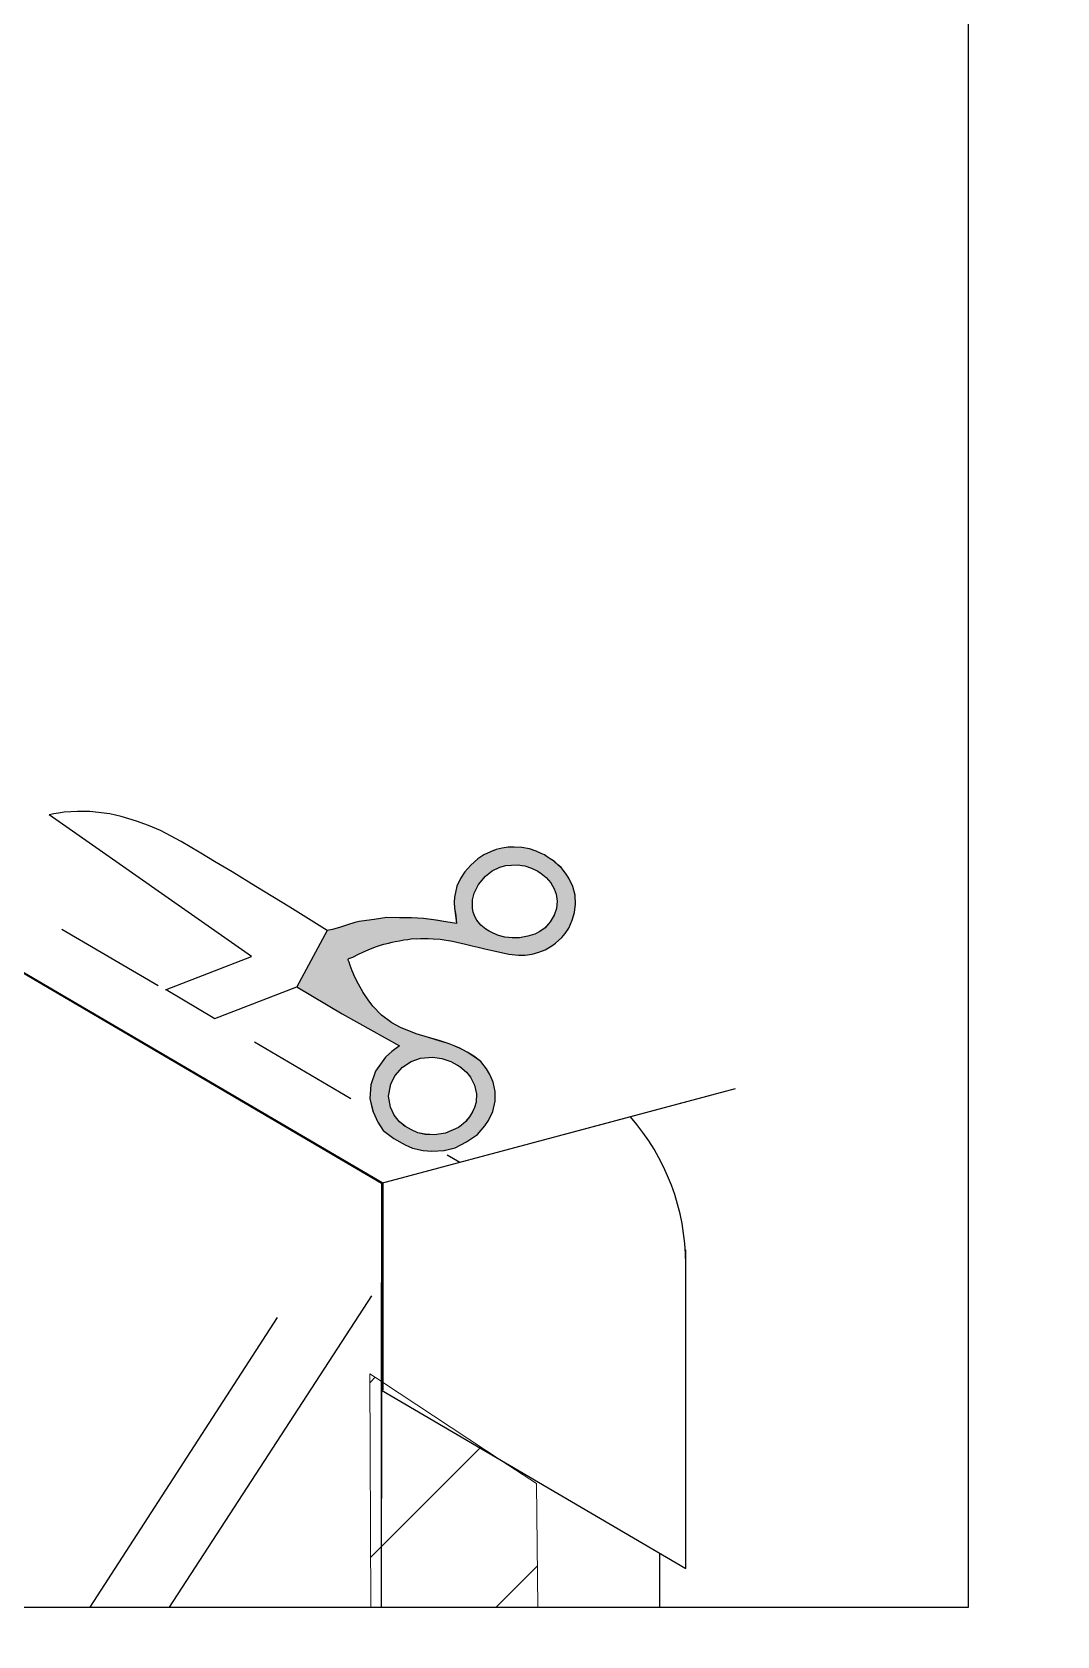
# Model space of a CAD drawing. Extents: x -1392 to 5791, y -3809 to 1722.
# Drawn here: x -1008.6 to -926, y -1609.9 to -1480.6 of the extents above; entities that cross this region are included whole.
import ezdxf

# ---------------------------------------------------------------- set-up
doc = ezdxf.new("R2010")
doc.units = 0
doc.header["$MEASUREMENT"] = 0
doc.linetypes.add('AI-Linetype-67', pattern=[18.002632, 9.001316, -9.001316])
for name, color, linetype, lineweight in [('.ATI-HATCH', 7, 'Continuous', 0), ('G-ANNO-TTLB', 7, 'Continuous', 0), ('Layer 12', 7, 'Continuous', 0), ('TYVEK', 7, 'Continuous', 0)]:
    doc.layers.add(name, color=color, linetype=linetype, lineweight=lineweight)

msp = doc.modelspace()

# ---------------------------------------------------------------- hatches: boundary and pattern name
at = {"layer": '.ATI-HATCH', "true_color": 0x808080, "transparency": 33554687}
h = msp.add_hatch(color=8, dxfattribs=at)
edge = h.paths.add_edge_path()
edge.add_spline(control_points=[(-966.36, -1551.29), (-966.36, -1551.29), (-966.54, -1551.83), (-966.54, -1551.83), (-966.54, -1551.83), (-966.86, -1552.38), (-966.86, -1552.38), (-966.86, -1552.38), (-967.29, -1552.84), (-967.29, -1552.84), (-967.29, -1552.84), (-967.71, -1553.15), (-967.71, -1553.15), (-967.71, -1553.15), (-968.12, -1553.36), (-968.12, -1553.36), (-968.12, -1553.36), (-968.66, -1553.53), (-968.66, -1553.53), (-968.66, -1553.53), (-969.35, -1553.65), (-969.35, -1553.65), (-969.35, -1553.65), (-969.94, -1553.66), (-969.94, -1553.66), (-969.94, -1553.66), (-970.51, -1553.59), (-970.51, -1553.59), (-970.51, -1553.59), (-971.03, -1553.46), (-971.03, -1553.46), (-971.03, -1553.46), (-971.47, -1553.28), (-971.47, -1553.28), (-971.47, -1553.28), (-971.79, -1553.12), (-971.79, -1553.12), (-971.79, -1553.12), (-972.06, -1552.96), (-972.06, -1552.96), (-972.06, -1552.96), (-972.46, -1552.63), (-972.46, -1552.63), (-972.46, -1552.63), (-972.77, -1552.25), (-972.77, -1552.25), (-972.77, -1552.25), (-972.95, -1551.93), (-972.95, -1551.93), (-972.95, -1551.93), (-973.08, -1551.57), (-973.08, -1551.57), (-973.08, -1551.57), (-973.13, -1551.28), (-973.13, -1551.28), (-973.13, -1551.28), (-973.13, -1550.58), (-973.13, -1550.58), (-973.13, -1550.58), (-973, -1550.06), (-973, -1550.06), (-973, -1550.06), (-972.64, -1549.35), (-972.64, -1549.35), (-972.64, -1549.35), (-972.09, -1548.67), (-972.09, -1548.67), (-972.09, -1548.67), (-971.55, -1548.25), (-971.55, -1548.25), (-971.55, -1548.25), (-970.92, -1547.95), (-970.92, -1547.95), (-970.92, -1547.95), (-970.44, -1547.82), (-970.44, -1547.82), (-970.44, -1547.82), (-969.52, -1547.76), (-969.52, -1547.76), (-969.52, -1547.76), (-968.91, -1547.86), (-968.91, -1547.86), (-968.91, -1547.86), (-968.36, -1548.04), (-968.36, -1548.04), (-968.36, -1548.04), (-967.88, -1548.29), (-967.88, -1548.29), (-967.88, -1548.29), (-967.58, -1548.47), (-967.58, -1548.47), (-967.58, -1548.47), (-967.18, -1548.8), (-967.18, -1548.8), (-967.18, -1548.8), (-966.82, -1549.23), (-966.82, -1549.23), (-966.82, -1549.23), (-966.55, -1549.7), (-966.55, -1549.7), (-966.55, -1549.7), (-966.39, -1550.14), (-966.39, -1550.14), (-966.39, -1550.14), (-966.31, -1550.7), (-966.31, -1550.7), (-966.31, -1550.7), (-966.36, -1551.29), (-966.36, -1551.29)], knot_values=[0, 0, 0, 0, 1, 1, 1, 2, 2, 2, 3, 3, 3, 4, 4, 4, 5, 5, 5, 6, 6, 6, 7, 7, 7, 8, 8, 8, 9, 9, 9, 10, 10, 10, 11, 11, 11, 12, 12, 12, 13, 13, 13, 14, 14, 14, 15, 15, 15, 16, 16, 16, 17, 17, 17, 18, 18, 18, 19, 19, 19, 20, 20, 20, 21, 21, 21, 22, 22, 22, 23, 23, 23, 24, 24, 24, 25, 25, 25, 26, 26, 26, 27, 27, 27, 28, 28, 28, 29, 29, 29, 30, 30, 30, 31, 31, 31, 32, 32, 32, 33, 33, 33, 34, 34, 34, 35, 35, 35, 36, 36, 36, 36], degree=3, periodic=0)
edge = h.paths.add_edge_path()
edge.add_spline(control_points=[(-978.78, -1564.08), (-978.78, -1564.08), (-978.07, -1563.61), (-978.07, -1563.61), (-978.07, -1563.61), (-977.32, -1563.37), (-977.32, -1563.37), (-977.32, -1563.37), (-976.36, -1563.27), (-976.36, -1563.27), (-976.36, -1563.27), (-975.6, -1563.37), (-975.6, -1563.37), (-975.6, -1563.37), (-974.86, -1563.63), (-974.86, -1563.63), (-974.86, -1563.63), (-974.14, -1564.04), (-974.14, -1564.04), (-974.14, -1564.04), (-973.61, -1564.49), (-973.61, -1564.49), (-973.61, -1564.49), (-973.3, -1564.89), (-973.3, -1564.89), (-973.3, -1564.89), (-972.97, -1565.53), (-972.97, -1565.53), (-972.97, -1565.53), (-972.81, -1566.22), (-972.81, -1566.22), (-972.81, -1566.22), (-972.84, -1566.9), (-972.84, -1566.9), (-972.84, -1566.9), (-972.96, -1567.34), (-972.96, -1567.34), (-972.96, -1567.34), (-973.13, -1567.69), (-973.13, -1567.69), (-973.13, -1567.69), (-973.38, -1568.09), (-973.38, -1568.09), (-973.38, -1568.09), (-973.68, -1568.45), (-973.68, -1568.45), (-973.68, -1568.45), (-974.04, -1568.78), (-974.04, -1568.78), (-974.04, -1568.78), (-974.25, -1568.93), (-974.25, -1568.93), (-974.25, -1568.93), (-975.32, -1569.39), (-975.32, -1569.39), (-975.32, -1569.39), (-976.19, -1569.53), (-976.19, -1569.53), (-976.19, -1569.53), (-976.93, -1569.5), (-976.93, -1569.5), (-976.93, -1569.5), (-977.53, -1569.36), (-977.53, -1569.36), (-977.53, -1569.36), (-978.06, -1569.14), (-978.06, -1569.14), (-978.06, -1569.14), (-978.55, -1568.87), (-978.55, -1568.87), (-978.55, -1568.87), (-979.02, -1568.49), (-979.02, -1568.49), (-979.02, -1568.49), (-979.45, -1567.94), (-979.45, -1567.94), (-979.45, -1567.94), (-979.75, -1567.29), (-979.75, -1567.29), (-979.75, -1567.29), (-979.89, -1566.42), (-979.89, -1566.42), (-979.89, -1566.42), (-979.72, -1565.44), (-979.72, -1565.44), (-979.72, -1565.44), (-979.36, -1564.74), (-979.36, -1564.74), (-979.36, -1564.74), (-978.78, -1564.08), (-978.78, -1564.08)], knot_values=[0, 0, 0, 0, 1, 1, 1, 2, 2, 2, 3, 3, 3, 4, 4, 4, 5, 5, 5, 6, 6, 6, 7, 7, 7, 8, 8, 8, 9, 9, 9, 10, 10, 10, 11, 11, 11, 12, 12, 12, 13, 13, 13, 14, 14, 14, 15, 15, 15, 16, 16, 16, 17, 17, 17, 18, 18, 18, 19, 19, 19, 20, 20, 20, 21, 21, 21, 22, 22, 22, 23, 23, 23, 24, 24, 24, 25, 25, 25, 26, 26, 26, 27, 27, 27, 28, 28, 28, 29, 29, 29, 30, 30, 30, 30], degree=3, periodic=0)
edge = h.paths.add_edge_path()
edge.add_spline(control_points=[(-964.87, -1550.22), (-964.87, -1550.22), (-965.05, -1549.51), (-965.05, -1549.51), (-965.05, -1549.51), (-965.37, -1548.83), (-965.37, -1548.83), (-965.37, -1548.83), (-965.63, -1548.45), (-965.63, -1548.45), (-965.63, -1548.45), (-965.99, -1548), (-965.99, -1548), (-965.99, -1548), (-966.27, -1547.74), (-966.27, -1547.74), (-966.27, -1547.74), (-966.49, -1547.54), (-966.49, -1547.54), (-966.49, -1547.54), (-966.61, -1547.45), (-966.61, -1547.45), (-966.61, -1547.45), (-966.87, -1547.27), (-966.87, -1547.27), (-966.87, -1547.27), (-967.11, -1547.12), (-967.11, -1547.12), (-967.11, -1547.12), (-967.33, -1546.97), (-967.33, -1546.97), (-967.33, -1546.97), (-967.59, -1546.85), (-967.59, -1546.85), (-967.59, -1546.85), (-968, -1546.67), (-968, -1546.67), (-968, -1546.67), (-968.53, -1546.49), (-968.53, -1546.49), (-968.53, -1546.49), (-969.15, -1546.36), (-969.15, -1546.36), (-969.15, -1546.36), (-969.77, -1546.33), (-969.77, -1546.33), (-969.77, -1546.33), (-970.25, -1546.33), (-970.25, -1546.33), (-970.25, -1546.33), (-970.73, -1546.43), (-970.73, -1546.43), (-970.73, -1546.43), (-971.22, -1546.53), (-971.22, -1546.53), (-971.22, -1546.53), (-971.68, -1546.72), (-971.68, -1546.72), (-971.68, -1546.72), (-972.21, -1546.95), (-972.21, -1546.95), (-972.21, -1546.95), (-972.71, -1547.29), (-972.71, -1547.29), (-972.71, -1547.29), (-973.27, -1547.78), (-973.27, -1547.78), (-973.27, -1547.78), (-973.74, -1548.32), (-973.74, -1548.32), (-973.74, -1548.32), (-974.1, -1548.88), (-974.1, -1548.88), (-974.1, -1548.88), (-974.38, -1549.48), (-974.38, -1549.48), (-974.38, -1549.48), (-974.59, -1550.38), (-974.59, -1550.38), (-974.59, -1550.38), (-974.6, -1550.79), (-974.6, -1550.79), (-974.6, -1550.79), (-974.58, -1551.25), (-974.58, -1551.25), (-974.58, -1551.25), (-974.49, -1551.84), (-974.49, -1551.84), (-974.49, -1551.84), (-974.42, -1552.5), (-974.42, -1552.5), (-974.42, -1552.5), (-975.27, -1552.37), (-975.27, -1552.37), (-975.27, -1552.37), (-976.07, -1552.24), (-976.07, -1552.24), (-976.07, -1552.24), (-977.08, -1552.08), (-977.08, -1552.08), (-977.08, -1552.08), (-978.04, -1552.05), (-978.04, -1552.05), (-978.04, -1552.05), (-979, -1552.03), (-979, -1552.03), (-979, -1552.03), (-980.03, -1552.02), (-980.03, -1552.02), (-980.03, -1552.02), (-981.05, -1552.16), (-981.05, -1552.16), (-981.05, -1552.16), (-981.67, -1552.25), (-981.67, -1552.25), (-981.67, -1552.25), (-982.26, -1552.33), (-982.26, -1552.33), (-982.26, -1552.33), (-982.62, -1552.41), (-982.62, -1552.41), (-982.62, -1552.41), (-983.2, -1552.59), (-983.2, -1552.59), (-983.2, -1552.59), (-983.78, -1552.78), (-983.78, -1552.78), (-983.78, -1552.78), (-984.42, -1552.98), (-984.42, -1552.98), (-984.42, -1552.98), (-984.84, -1553.06), (-984.84, -1553.06), (-984.84, -1553.06), (-987.3, -1557.6), (-987.3, -1557.6), (-987.3, -1557.6), (-983.63, -1559.79), (-983.63, -1559.79), (-983.63, -1559.79), (-979.02, -1562.37), (-979.02, -1562.37), (-979.02, -1562.37), (-979.62, -1562.81), (-979.62, -1562.81), (-979.62, -1562.81), (-980.14, -1563.28), (-980.14, -1563.28), (-980.14, -1563.28), (-980.95, -1564.39), (-980.95, -1564.39), (-980.95, -1564.39), (-981.32, -1565.5), (-981.32, -1565.5), (-981.32, -1565.5), (-981.39, -1566.6), (-981.39, -1566.6), (-981.39, -1566.6), (-981.15, -1567.65), (-981.15, -1567.65), (-981.15, -1567.65), (-981.14, -1567.69), (-981.14, -1567.69), (-981.14, -1567.69), (-980.75, -1568.5), (-980.75, -1568.5), (-980.75, -1568.5), (-980.33, -1569.18), (-980.33, -1569.18), (-980.33, -1569.18), (-979.47, -1569.84), (-979.47, -1569.84), (-979.47, -1569.84), (-978.56, -1570.35), (-978.56, -1570.35), (-978.56, -1570.35), (-977.96, -1570.61), (-977.96, -1570.61), (-977.96, -1570.61), (-977.12, -1570.8), (-977.12, -1570.8), (-977.12, -1570.8), (-976.4, -1570.86), (-976.4, -1570.86), (-976.4, -1570.86), (-975.76, -1570.81), (-975.76, -1570.81), (-975.76, -1570.81), (-975.75, -1570.81), (-975.75, -1570.81), (-975.75, -1570.81), (-975.43, -1570.79), (-975.43, -1570.79), (-975.43, -1570.79), (-974.53, -1570.57), (-974.53, -1570.57), (-974.53, -1570.57), (-973.61, -1570.09), (-973.61, -1570.09), (-973.61, -1570.09), (-972.73, -1569.51), (-972.73, -1569.51), (-972.73, -1569.51), (-972.12, -1568.81), (-972.12, -1568.81), (-972.12, -1568.81), (-971.84, -1568.39), (-971.84, -1568.39), (-971.84, -1568.39), (-971.5, -1567.64), (-971.5, -1567.64), (-971.5, -1567.64), (-971.31, -1566.83), (-971.31, -1566.83), (-971.31, -1566.83), (-971.3, -1566.06), (-971.3, -1566.06), (-971.3, -1566.06), (-971.46, -1565.29), (-971.46, -1565.29), (-971.46, -1565.29), (-971.73, -1564.68), (-971.73, -1564.68), (-971.73, -1564.68), (-972.02, -1564.22), (-972.02, -1564.22), (-972.02, -1564.22), (-972.46, -1563.63), (-972.46, -1563.63), (-972.46, -1563.63), (-973.01, -1563.21), (-973.01, -1563.21), (-973.01, -1563.21), (-973.56, -1562.86), (-973.56, -1562.86), (-973.56, -1562.86), (-974.2, -1562.54), (-974.2, -1562.54), (-974.2, -1562.54), (-975.01, -1562.2), (-975.01, -1562.2), (-975.01, -1562.2), (-975.83, -1561.95), (-975.83, -1561.95), (-975.83, -1561.95), (-976.69, -1561.69), (-976.69, -1561.69), (-976.69, -1561.69), (-977.66, -1561.39), (-977.66, -1561.39), (-977.66, -1561.39), (-978.94, -1560.88), (-978.94, -1560.88), (-978.94, -1560.88), (-979.64, -1560.5), (-979.64, -1560.5), (-979.64, -1560.5), (-980.46, -1559.88), (-980.46, -1559.88), (-980.46, -1559.88), (-981.16, -1559.16), (-981.16, -1559.16), (-981.16, -1559.16), (-981.55, -1558.66), (-981.55, -1558.66), (-981.55, -1558.66), (-981.94, -1558.06), (-981.94, -1558.06), (-981.94, -1558.06), (-982.32, -1557.39), (-982.32, -1557.39), (-982.32, -1557.39), (-982.61, -1556.82), (-982.61, -1556.82), (-982.61, -1556.82), (-982.83, -1556.31), (-982.83, -1556.31), (-982.83, -1556.31), (-982.99, -1555.89), (-982.99, -1555.89), (-982.99, -1555.89), (-983.09, -1555.61), (-983.09, -1555.61), (-983.09, -1555.61), (-983.14, -1555.45), (-983.14, -1555.45), (-983.14, -1555.45), (-983.15, -1555.38), (-983.15, -1555.38), (-983.15, -1555.38), (-983.16, -1555.34), (-983.16, -1555.34), (-983.16, -1555.34), (-983.09, -1555.32), (-983.09, -1555.32), (-983.09, -1555.32), (-982.79, -1555.22), (-982.79, -1555.22), (-982.79, -1555.22), (-982.33, -1554.97), (-982.33, -1554.97), (-982.33, -1554.97), (-981.97, -1554.8), (-981.97, -1554.8), (-981.97, -1554.8), (-981.55, -1554.61), (-981.55, -1554.61), (-981.55, -1554.61), (-981.21, -1554.48), (-981.21, -1554.48), (-981.21, -1554.48), (-980.87, -1554.35), (-980.87, -1554.35), (-980.87, -1554.35), (-980.53, -1554.24), (-980.53, -1554.24), (-980.53, -1554.24), (-980.27, -1554.16), (-980.27, -1554.16), (-980.27, -1554.16), (-979.91, -1554.07), (-979.91, -1554.07), (-979.91, -1554.07), (-979.6, -1553.99), (-979.6, -1553.99), (-979.6, -1553.99), (-979.37, -1553.95), (-979.37, -1553.95), (-979.37, -1553.95), (-979, -1553.88), (-979, -1553.88), (-979, -1553.88), (-978.65, -1553.82), (-978.65, -1553.82), (-978.65, -1553.82), (-978.35, -1553.79), (-978.35, -1553.79), (-978.35, -1553.79), (-977.97, -1553.71), (-977.97, -1553.71), (-977.97, -1553.71), (-977.63, -1553.73), (-977.63, -1553.73), (-977.63, -1553.73), (-977.33, -1553.72), (-977.33, -1553.72), (-977.33, -1553.72), (-977.08, -1553.71), (-977.08, -1553.71), (-977.08, -1553.71), (-976.71, -1553.71), (-976.71, -1553.71), (-976.71, -1553.71), (-976.29, -1553.73), (-976.29, -1553.73), (-976.29, -1553.73), (-975.74, -1553.77), (-975.74, -1553.77), (-975.74, -1553.77), (-974.73, -1553.91), (-974.73, -1553.91), (-974.73, -1553.91), (-973.7, -1554.15), (-973.7, -1554.15), (-973.7, -1554.15), (-973.15, -1554.29), (-973.15, -1554.29), (-973.15, -1554.29), (-972.67, -1554.41), (-972.67, -1554.41), (-972.67, -1554.41), (-972.12, -1554.54), (-972.12, -1554.54), (-972.12, -1554.54), (-971.41, -1554.7), (-971.41, -1554.7), (-971.41, -1554.7), (-970.78, -1554.84), (-970.78, -1554.84), (-970.78, -1554.84), (-970.19, -1554.96), (-970.19, -1554.96), (-970.19, -1554.96), (-969.41, -1555.04), (-969.41, -1555.04), (-969.41, -1555.04), (-968.87, -1555.04), (-968.87, -1555.04), (-968.87, -1555.04), (-968.31, -1554.96), (-968.31, -1554.96), (-968.31, -1554.96), (-967.77, -1554.82), (-967.77, -1554.82), (-967.77, -1554.82), (-967.26, -1554.61), (-967.26, -1554.61), (-967.26, -1554.61), (-966.72, -1554.3), (-966.72, -1554.3), (-966.72, -1554.3), (-966.43, -1554.08), (-966.43, -1554.08), (-966.43, -1554.08), (-965.93, -1553.63), (-965.93, -1553.63), (-965.93, -1553.63), (-965.67, -1553.31), (-965.67, -1553.31), (-965.67, -1553.31), (-965.37, -1552.86), (-965.37, -1552.86), (-965.37, -1552.86), (-965.09, -1552.23), (-965.09, -1552.23), (-965.09, -1552.23), (-964.91, -1551.61), (-964.91, -1551.61), (-964.91, -1551.61), (-964.82, -1550.94), (-964.82, -1550.94), (-964.82, -1550.94), (-964.87, -1550.22), (-964.87, -1550.22)], knot_values=[0, 0, 0, 0, 1, 1, 1, 2, 2, 2, 3, 3, 3, 4, 4, 4, 5, 5, 5, 6, 6, 6, 7, 7, 7, 8, 8, 8, 9, 9, 9, 10, 10, 10, 11, 11, 11, 12, 12, 12, 13, 13, 13, 14, 14, 14, 15, 15, 15, 16, 16, 16, 17, 17, 17, 18, 18, 18, 19, 19, 19, 20, 20, 20, 21, 21, 21, 22, 22, 22, 23, 23, 23, 24, 24, 24, 25, 25, 25, 26, 26, 26, 27, 27, 27, 28, 28, 28, 29, 29, 29, 30, 30, 30, 31, 31, 31, 32, 32, 32, 33, 33, 33, 34, 34, 34, 35, 35, 35, 36, 36, 36, 37, 37, 37, 38, 38, 38, 39, 39, 39, 40, 40, 40, 41, 41, 41, 42, 42, 42, 43, 43, 43, 44, 44, 44, 45, 45, 45, 46, 46, 46, 47, 47, 47, 48, 48, 48, 49, 49, 49, 50, 50, 50, 51, 51, 51, 52, 52, 52, 53, 53, 53, 54, 54, 54, 55, 55, 55, 56, 56, 56, 57, 57, 57, 58, 58, 58, 59, 59, 59, 60, 60, 60, 61, 61, 61, 62, 62, 62, 63, 63, 63, 64, 64, 64, 65, 65, 65, 66, 66, 66, 67, 67, 67, 68, 68, 68, 69, 69, 69, 70, 70, 70, 71, 71, 71, 72, 72, 72, 73, 73, 73, 74, 74, 74, 75, 75, 75, 76, 76, 76, 77, 77, 77, 78, 78, 78, 79, 79, 79, 80, 80, 80, 81, 81, 81, 82, 82, 82, 83, 83, 83, 84, 84, 84, 85, 85, 85, 86, 86, 86, 87, 87, 87, 88, 88, 88, 89, 89, 89, 90, 90, 90, 91, 91, 91, 92, 92, 92, 93, 93, 93, 94, 94, 94, 95, 95, 95, 96, 96, 96, 97, 97, 97, 98, 98, 98, 99, 99, 99, 100, 100, 100, 101, 101, 101, 102, 102, 102, 103, 103, 103, 104, 104, 104, 105, 105, 105, 106, 106, 106, 107, 107, 107, 108, 108, 108, 109, 109, 109, 110, 110, 110, 111, 111, 111, 112, 112, 112, 113, 113, 113, 114, 114, 114, 115, 115, 115, 116, 116, 116, 117, 117, 117, 118, 118, 118, 119, 119, 119, 120, 120, 120, 121, 121, 121, 122, 122, 122, 123, 123, 123, 124, 124, 124, 125, 125, 125, 126, 126, 126, 127, 127, 127, 128, 128, 128, 129, 129, 129, 130, 130, 130, 131, 131, 131, 132, 132, 132, 133, 133, 133, 134, 134, 134, 135, 135, 135, 136, 136, 136, 137, 137, 137, 138, 138, 138, 139, 139, 139, 140, 140, 140, 141, 141, 141, 141], degree=3, periodic=0)
at = {"layer": 'G-ANNO-TTLB', "true_color": 0xff00ff, "transparency": 33554687}
h = msp.add_hatch(color=6, dxfattribs=at)
edge = h.paths.add_edge_path()
edge.add_spline(control_points=[(1773.02, -3692.6), (1773.02, -3692.6), (-1156.5, -3692.6), (-1156.5, -3692.6), (-1156.5, -3692.6), (-1156.5, -1235.6), (-1156.5, -1235.6), (-1156.5, -1235.6), (1773.02, -1235.6), (1773.02, -1235.6), (1773.02, -1235.6), (1773.02, -3692.6), (1773.02, -3692.6)], knot_values=[0, 0, 0, 0, 1, 1, 1, 2, 2, 2, 3, 3, 3, 4, 4, 4, 4], degree=3, periodic=0)
edge = h.paths.add_edge_path()
edge.add_spline(control_points=[(-1147.5, -1244.6), (-1147.5, -1244.6), (-1147.5, -3683.6), (-1147.5, -3683.6), (-1147.5, -3683.6), (1764.02, -3683.6), (1764.02, -3683.6), (1764.02, -3683.6), (1764.02, -1244.6), (1764.02, -1244.6), (1764.02, -1244.6), (-1147.5, -1244.6), (-1147.5, -1244.6)], knot_values=[0, 0, 0, 0, 1, 1, 1, 2, 2, 2, 3, 3, 3, 4, 4, 4, 4], degree=3, periodic=0)
edge.add_line((-1147.5, -1244.6), (-1147.5, -1244.6))
at = {"layer": 'Layer 12', "true_color": 0x000000, "transparency": 33554687}
h = msp.add_hatch(dxfattribs=at)
h.set_pattern_fill('_U', color=18, scale=10, angle=45, style=2, pattern_type=0)
h.set_pattern_definition([(45, (0, 0), (-7.071067, 7.07107), [])])
h.paths.add_polyline_path([(-967.87, -1607.61), (-981.33, -1607.61), (-981.39, -1588.79), (-980.48, -1589.39), (-980.47, -1589.39), (-980.37, -1589.46), (-970.73, -1595.83), (-967.97, -1597.65)])

# ---------------------------------------------------------------- linework, layer by layer
at = {"layer": '.ATI-HATCH'}
for points, knots in [([(-964.87, -1550.22), (-964.87, -1550.22), (-965.05, -1549.51), (-965.05, -1549.51), (-965.05, -1549.51), (-965.37, -1548.83), (-965.37, -1548.83), (-965.37, -1548.83), (-965.63, -1548.45), (-965.63, -1548.45), (-965.63, -1548.45), (-965.99, -1548), (-965.99, -1548), (-965.99, -1548), (-966.27, -1547.74), (-966.27, -1547.74), (-966.27, -1547.74), (-966.49, -1547.54), (-966.49, -1547.54), (-966.49, -1547.54), (-966.61, -1547.45), (-966.61, -1547.45), (-966.61, -1547.45), (-966.87, -1547.27), (-966.87, -1547.27), (-966.87, -1547.27), (-967.11, -1547.12), (-967.11, -1547.12), (-967.11, -1547.12), (-967.33, -1546.97), (-967.33, -1546.97), (-967.33, -1546.97), (-967.59, -1546.85), (-967.59, -1546.85), (-967.59, -1546.85), (-968, -1546.67), (-968, -1546.67), (-968, -1546.67), (-968.53, -1546.49), (-968.53, -1546.49), (-968.53, -1546.49), (-969.15, -1546.36), (-969.15, -1546.36), (-969.15, -1546.36), (-969.77, -1546.33), (-969.77, -1546.33), (-969.77, -1546.33), (-970.25, -1546.33), (-970.25, -1546.33), (-970.25, -1546.33), (-970.73, -1546.43), (-970.73, -1546.43), (-970.73, -1546.43), (-971.22, -1546.53), (-971.22, -1546.53), (-971.22, -1546.53), (-971.68, -1546.72), (-971.68, -1546.72), (-971.68, -1546.72), (-972.21, -1546.95), (-972.21, -1546.95), (-972.21, -1546.95), (-972.71, -1547.29), (-972.71, -1547.29), (-972.71, -1547.29), (-973.27, -1547.78), (-973.27, -1547.78), (-973.27, -1547.78), (-973.74, -1548.32), (-973.74, -1548.32), (-973.74, -1548.32), (-974.1, -1548.88), (-974.1, -1548.88), (-974.1, -1548.88), (-974.38, -1549.48), (-974.38, -1549.48), (-974.38, -1549.48), (-974.59, -1550.38), (-974.59, -1550.38), (-974.59, -1550.38), (-974.6, -1550.79), (-974.6, -1550.79), (-974.6, -1550.79), (-974.58, -1551.25), (-974.58, -1551.25), (-974.58, -1551.25), (-974.49, -1551.84), (-974.49, -1551.84), (-974.49, -1551.84), (-974.42, -1552.5), (-974.42, -1552.5), (-974.42, -1552.5), (-975.27, -1552.37), (-975.27, -1552.37), (-975.27, -1552.37), (-976.07, -1552.24), (-976.07, -1552.24), (-976.07, -1552.24), (-977.08, -1552.08), (-977.08, -1552.08), (-977.08, -1552.08), (-978.04, -1552.05), (-978.04, -1552.05), (-978.04, -1552.05), (-979, -1552.03), (-979, -1552.03), (-979, -1552.03), (-980.03, -1552.02), (-980.03, -1552.02), (-980.03, -1552.02), (-981.05, -1552.16), (-981.05, -1552.16), (-981.05, -1552.16), (-981.67, -1552.25), (-981.67, -1552.25), (-981.67, -1552.25), (-982.26, -1552.33), (-982.26, -1552.33), (-982.26, -1552.33), (-982.62, -1552.41), (-982.62, -1552.41), (-982.62, -1552.41), (-983.2, -1552.59), (-983.2, -1552.59), (-983.2, -1552.59), (-983.78, -1552.78), (-983.78, -1552.78), (-983.78, -1552.78), (-984.42, -1552.98), (-984.42, -1552.98), (-984.42, -1552.98), (-984.84, -1553.06), (-984.84, -1553.06), (-984.84, -1553.06), (-987.3, -1557.6), (-987.3, -1557.6), (-987.3, -1557.6), (-983.63, -1559.79), (-983.63, -1559.79), (-983.63, -1559.79), (-979.02, -1562.37), (-979.02, -1562.37), (-979.02, -1562.37), (-979.62, -1562.81), (-979.62, -1562.81), (-979.62, -1562.81), (-980.14, -1563.28), (-980.14, -1563.28), (-980.14, -1563.28), (-980.95, -1564.39), (-980.95, -1564.39), (-980.95, -1564.39), (-981.32, -1565.5), (-981.32, -1565.5), (-981.32, -1565.5), (-981.39, -1566.6), (-981.39, -1566.6), (-981.39, -1566.6), (-981.15, -1567.65), (-981.15, -1567.65), (-981.15, -1567.65), (-981.14, -1567.69), (-981.14, -1567.69), (-981.14, -1567.69), (-980.75, -1568.5), (-980.75, -1568.5), (-980.75, -1568.5), (-980.33, -1569.18), (-980.33, -1569.18), (-980.33, -1569.18), (-979.47, -1569.84), (-979.47, -1569.84), (-979.47, -1569.84), (-978.56, -1570.35), (-978.56, -1570.35), (-978.56, -1570.35), (-977.96, -1570.61), (-977.96, -1570.61), (-977.96, -1570.61), (-977.12, -1570.8), (-977.12, -1570.8), (-977.12, -1570.8), (-976.4, -1570.86), (-976.4, -1570.86), (-976.4, -1570.86), (-975.76, -1570.81), (-975.76, -1570.81), (-975.76, -1570.81), (-975.75, -1570.81), (-975.75, -1570.81), (-975.75, -1570.81), (-975.43, -1570.79), (-975.43, -1570.79), (-975.43, -1570.79), (-974.53, -1570.57), (-974.53, -1570.57), (-974.53, -1570.57), (-973.61, -1570.09), (-973.61, -1570.09), (-973.61, -1570.09), (-972.73, -1569.51), (-972.73, -1569.51), (-972.73, -1569.51), (-972.12, -1568.81), (-972.12, -1568.81), (-972.12, -1568.81), (-971.84, -1568.39), (-971.84, -1568.39), (-971.84, -1568.39), (-971.5, -1567.64), (-971.5, -1567.64), (-971.5, -1567.64), (-971.31, -1566.83), (-971.31, -1566.83), (-971.31, -1566.83), (-971.3, -1566.06), (-971.3, -1566.06), (-971.3, -1566.06), (-971.46, -1565.29), (-971.46, -1565.29), (-971.46, -1565.29), (-971.73, -1564.68), (-971.73, -1564.68), (-971.73, -1564.68), (-972.02, -1564.22), (-972.02, -1564.22), (-972.02, -1564.22), (-972.46, -1563.63), (-972.46, -1563.63), (-972.46, -1563.63), (-973.01, -1563.21), (-973.01, -1563.21), (-973.01, -1563.21), (-973.56, -1562.86), (-973.56, -1562.86), (-973.56, -1562.86), (-974.2, -1562.54), (-974.2, -1562.54), (-974.2, -1562.54), (-975.01, -1562.2), (-975.01, -1562.2), (-975.01, -1562.2), (-975.83, -1561.95), (-975.83, -1561.95), (-975.83, -1561.95), (-976.69, -1561.69), (-976.69, -1561.69), (-976.69, -1561.69), (-977.66, -1561.39), (-977.66, -1561.39), (-977.66, -1561.39), (-978.94, -1560.88), (-978.94, -1560.88), (-978.94, -1560.88), (-979.64, -1560.5), (-979.64, -1560.5), (-979.64, -1560.5), (-980.46, -1559.88), (-980.46, -1559.88), (-980.46, -1559.88), (-981.16, -1559.16), (-981.16, -1559.16), (-981.16, -1559.16), (-981.55, -1558.66), (-981.55, -1558.66), (-981.55, -1558.66), (-981.94, -1558.06), (-981.94, -1558.06), (-981.94, -1558.06), (-982.32, -1557.39), (-982.32, -1557.39), (-982.32, -1557.39), (-982.61, -1556.82), (-982.61, -1556.82), (-982.61, -1556.82), (-982.83, -1556.31), (-982.83, -1556.31), (-982.83, -1556.31), (-982.99, -1555.89), (-982.99, -1555.89), (-982.99, -1555.89), (-983.09, -1555.61), (-983.09, -1555.61), (-983.09, -1555.61), (-983.14, -1555.45), (-983.14, -1555.45), (-983.14, -1555.45), (-983.15, -1555.38), (-983.15, -1555.38), (-983.15, -1555.38), (-983.16, -1555.34), (-983.16, -1555.34), (-983.16, -1555.34), (-983.09, -1555.32), (-983.09, -1555.32), (-983.09, -1555.32), (-982.79, -1555.22), (-982.79, -1555.22), (-982.79, -1555.22), (-982.33, -1554.97), (-982.33, -1554.97), (-982.33, -1554.97), (-981.97, -1554.8), (-981.97, -1554.8), (-981.97, -1554.8), (-981.55, -1554.61), (-981.55, -1554.61), (-981.55, -1554.61), (-981.21, -1554.48), (-981.21, -1554.48), (-981.21, -1554.48), (-980.87, -1554.35), (-980.87, -1554.35), (-980.87, -1554.35), (-980.53, -1554.24), (-980.53, -1554.24), (-980.53, -1554.24), (-980.27, -1554.16), (-980.27, -1554.16), (-980.27, -1554.16), (-979.91, -1554.07), (-979.91, -1554.07), (-979.91, -1554.07), (-979.6, -1553.99), (-979.6, -1553.99), (-979.6, -1553.99), (-979.37, -1553.95), (-979.37, -1553.95), (-979.37, -1553.95), (-979, -1553.88), (-979, -1553.88), (-979, -1553.88), (-978.65, -1553.82), (-978.65, -1553.82), (-978.65, -1553.82), (-978.35, -1553.79), (-978.35, -1553.79), (-978.35, -1553.79), (-977.97, -1553.71), (-977.97, -1553.71), (-977.97, -1553.71), (-977.63, -1553.73), (-977.63, -1553.73), (-977.63, -1553.73), (-977.33, -1553.72), (-977.33, -1553.72), (-977.33, -1553.72), (-977.08, -1553.71), (-977.08, -1553.71), (-977.08, -1553.71), (-976.71, -1553.71), (-976.71, -1553.71), (-976.71, -1553.71), (-976.29, -1553.73), (-976.29, -1553.73), (-976.29, -1553.73), (-975.74, -1553.77), (-975.74, -1553.77), (-975.74, -1553.77), (-974.73, -1553.91), (-974.73, -1553.91), (-974.73, -1553.91), (-973.7, -1554.15), (-973.7, -1554.15), (-973.7, -1554.15), (-973.15, -1554.29), (-973.15, -1554.29), (-973.15, -1554.29), (-972.67, -1554.41), (-972.67, -1554.41), (-972.67, -1554.41), (-972.12, -1554.54), (-972.12, -1554.54), (-972.12, -1554.54), (-971.41, -1554.7), (-971.41, -1554.7), (-971.41, -1554.7), (-970.78, -1554.84), (-970.78, -1554.84), (-970.78, -1554.84), (-970.19, -1554.96), (-970.19, -1554.96), (-970.19, -1554.96), (-969.41, -1555.04), (-969.41, -1555.04), (-969.41, -1555.04), (-968.87, -1555.04), (-968.87, -1555.04), (-968.87, -1555.04), (-968.31, -1554.96), (-968.31, -1554.96), (-968.31, -1554.96), (-967.77, -1554.82), (-967.77, -1554.82), (-967.77, -1554.82), (-967.26, -1554.61), (-967.26, -1554.61), (-967.26, -1554.61), (-966.72, -1554.3), (-966.72, -1554.3), (-966.72, -1554.3), (-966.43, -1554.08), (-966.43, -1554.08), (-966.43, -1554.08), (-965.93, -1553.63), (-965.93, -1553.63), (-965.93, -1553.63), (-965.67, -1553.31), (-965.67, -1553.31), (-965.67, -1553.31), (-965.37, -1552.86), (-965.37, -1552.86), (-965.37, -1552.86), (-965.09, -1552.23), (-965.09, -1552.23), (-965.09, -1552.23), (-964.91, -1551.61), (-964.91, -1551.61), (-964.91, -1551.61), (-964.82, -1550.94), (-964.82, -1550.94), (-964.82, -1550.94), (-964.87, -1550.22), (-964.87, -1550.22)], [0, 0, 0, 0, 1, 1, 1, 2, 2, 2, 3, 3, 3, 4, 4, 4, 5, 5, 5, 6, 6, 6, 7, 7, 7, 8, 8, 8, 9, 9, 9, 10, 10, 10, 11, 11, 11, 12, 12, 12, 13, 13, 13, 14, 14, 14, 15, 15, 15, 16, 16, 16, 17, 17, 17, 18, 18, 18, 19, 19, 19, 20, 20, 20, 21, 21, 21, 22, 22, 22, 23, 23, 23, 24, 24, 24, 25, 25, 25, 26, 26, 26, 27, 27, 27, 28, 28, 28, 29, 29, 29, 30, 30, 30, 31, 31, 31, 32, 32, 32, 33, 33, 33, 34, 34, 34, 35, 35, 35, 36, 36, 36, 37, 37, 37, 38, 38, 38, 39, 39, 39, 40, 40, 40, 41, 41, 41, 42, 42, 42, 43, 43, 43, 44, 44, 44, 45, 45, 45, 46, 46, 46, 47, 47, 47, 48, 48, 48, 49, 49, 49, 50, 50, 50, 51, 51, 51, 52, 52, 52, 53, 53, 53, 54, 54, 54, 55, 55, 55, 56, 56, 56, 57, 57, 57, 58, 58, 58, 59, 59, 59, 60, 60, 60, 61, 61, 61, 62, 62, 62, 63, 63, 63, 64, 64, 64, 65, 65, 65, 66, 66, 66, 67, 67, 67, 68, 68, 68, 69, 69, 69, 70, 70, 70, 71, 71, 71, 72, 72, 72, 73, 73, 73, 74, 74, 74, 75, 75, 75, 76, 76, 76, 77, 77, 77, 78, 78, 78, 79, 79, 79, 80, 80, 80, 81, 81, 81, 82, 82, 82, 83, 83, 83, 84, 84, 84, 85, 85, 85, 86, 86, 86, 87, 87, 87, 88, 88, 88, 89, 89, 89, 90, 90, 90, 91, 91, 91, 92, 92, 92, 93, 93, 93, 94, 94, 94, 95, 95, 95, 96, 96, 96, 97, 97, 97, 98, 98, 98, 99, 99, 99, 100, 100, 100, 101, 101, 101, 102, 102, 102, 103, 103, 103, 104, 104, 104, 105, 105, 105, 106, 106, 106, 107, 107, 107, 108, 108, 108, 109, 109, 109, 110, 110, 110, 111, 111, 111, 112, 112, 112, 113, 113, 113, 114, 114, 114, 115, 115, 115, 116, 116, 116, 117, 117, 117, 118, 118, 118, 119, 119, 119, 120, 120, 120, 121, 121, 121, 122, 122, 122, 123, 123, 123, 124, 124, 124, 125, 125, 125, 126, 126, 126, 127, 127, 127, 128, 128, 128, 129, 129, 129, 130, 130, 130, 131, 131, 131, 132, 132, 132, 133, 133, 133, 134, 134, 134, 135, 135, 135, 136, 136, 136, 137, 137, 137, 138, 138, 138, 139, 139, 139, 140, 140, 140, 141, 141, 141, 141]), ([(-966.36, -1551.29), (-966.36, -1551.29), (-966.54, -1551.83), (-966.54, -1551.83), (-966.54, -1551.83), (-966.86, -1552.38), (-966.86, -1552.38), (-966.86, -1552.38), (-967.29, -1552.84), (-967.29, -1552.84), (-967.29, -1552.84), (-967.71, -1553.15), (-967.71, -1553.15), (-967.71, -1553.15), (-968.12, -1553.36), (-968.12, -1553.36), (-968.12, -1553.36), (-968.66, -1553.53), (-968.66, -1553.53), (-968.66, -1553.53), (-969.35, -1553.65), (-969.35, -1553.65), (-969.35, -1553.65), (-969.94, -1553.66), (-969.94, -1553.66), (-969.94, -1553.66), (-970.51, -1553.59), (-970.51, -1553.59), (-970.51, -1553.59), (-971.03, -1553.46), (-971.03, -1553.46), (-971.03, -1553.46), (-971.47, -1553.28), (-971.47, -1553.28), (-971.47, -1553.28), (-971.79, -1553.12), (-971.79, -1553.12), (-971.79, -1553.12), (-972.06, -1552.96), (-972.06, -1552.96), (-972.06, -1552.96), (-972.46, -1552.63), (-972.46, -1552.63), (-972.46, -1552.63), (-972.77, -1552.25), (-972.77, -1552.25), (-972.77, -1552.25), (-972.95, -1551.93), (-972.95, -1551.93), (-972.95, -1551.93), (-973.08, -1551.57), (-973.08, -1551.57), (-973.08, -1551.57), (-973.13, -1551.28), (-973.13, -1551.28), (-973.13, -1551.28), (-973.13, -1550.58), (-973.13, -1550.58), (-973.13, -1550.58), (-973, -1550.06), (-973, -1550.06), (-973, -1550.06), (-972.64, -1549.35), (-972.64, -1549.35), (-972.64, -1549.35), (-972.09, -1548.67), (-972.09, -1548.67), (-972.09, -1548.67), (-971.55, -1548.25), (-971.55, -1548.25), (-971.55, -1548.25), (-970.92, -1547.95), (-970.92, -1547.95), (-970.92, -1547.95), (-970.44, -1547.82), (-970.44, -1547.82), (-970.44, -1547.82), (-969.52, -1547.76), (-969.52, -1547.76), (-969.52, -1547.76), (-968.91, -1547.86), (-968.91, -1547.86), (-968.91, -1547.86), (-968.36, -1548.04), (-968.36, -1548.04), (-968.36, -1548.04), (-967.88, -1548.29), (-967.88, -1548.29), (-967.88, -1548.29), (-967.58, -1548.47), (-967.58, -1548.47), (-967.58, -1548.47), (-967.18, -1548.8), (-967.18, -1548.8), (-967.18, -1548.8), (-966.82, -1549.23), (-966.82, -1549.23), (-966.82, -1549.23), (-966.55, -1549.7), (-966.55, -1549.7), (-966.55, -1549.7), (-966.39, -1550.14), (-966.39, -1550.14), (-966.39, -1550.14), (-966.31, -1550.7), (-966.31, -1550.7), (-966.31, -1550.7), (-966.36, -1551.29), (-966.36, -1551.29)], [0, 0, 0, 0, 1, 1, 1, 2, 2, 2, 3, 3, 3, 4, 4, 4, 5, 5, 5, 6, 6, 6, 7, 7, 7, 8, 8, 8, 9, 9, 9, 10, 10, 10, 11, 11, 11, 12, 12, 12, 13, 13, 13, 14, 14, 14, 15, 15, 15, 16, 16, 16, 17, 17, 17, 18, 18, 18, 19, 19, 19, 20, 20, 20, 21, 21, 21, 22, 22, 22, 23, 23, 23, 24, 24, 24, 25, 25, 25, 26, 26, 26, 27, 27, 27, 28, 28, 28, 29, 29, 29, 30, 30, 30, 31, 31, 31, 32, 32, 32, 33, 33, 33, 34, 34, 34, 35, 35, 35, 36, 36, 36, 36]), ([(-978.78, -1564.08), (-978.78, -1564.08), (-978.07, -1563.61), (-978.07, -1563.61), (-978.07, -1563.61), (-977.32, -1563.37), (-977.32, -1563.37), (-977.32, -1563.37), (-976.36, -1563.27), (-976.36, -1563.27), (-976.36, -1563.27), (-975.6, -1563.37), (-975.6, -1563.37), (-975.6, -1563.37), (-974.86, -1563.63), (-974.86, -1563.63), (-974.86, -1563.63), (-974.14, -1564.04), (-974.14, -1564.04), (-974.14, -1564.04), (-973.61, -1564.49), (-973.61, -1564.49), (-973.61, -1564.49), (-973.3, -1564.89), (-973.3, -1564.89), (-973.3, -1564.89), (-972.97, -1565.53), (-972.97, -1565.53), (-972.97, -1565.53), (-972.81, -1566.22), (-972.81, -1566.22), (-972.81, -1566.22), (-972.84, -1566.9), (-972.84, -1566.9), (-972.84, -1566.9), (-972.96, -1567.34), (-972.96, -1567.34), (-972.96, -1567.34), (-973.13, -1567.69), (-973.13, -1567.69), (-973.13, -1567.69), (-973.38, -1568.09), (-973.38, -1568.09), (-973.38, -1568.09), (-973.68, -1568.45), (-973.68, -1568.45), (-973.68, -1568.45), (-974.04, -1568.78), (-974.04, -1568.78), (-974.04, -1568.78), (-974.25, -1568.93), (-974.25, -1568.93), (-974.25, -1568.93), (-975.32, -1569.39), (-975.32, -1569.39), (-975.32, -1569.39), (-976.19, -1569.53), (-976.19, -1569.53), (-976.19, -1569.53), (-976.93, -1569.5), (-976.93, -1569.5), (-976.93, -1569.5), (-977.53, -1569.36), (-977.53, -1569.36), (-977.53, -1569.36), (-978.06, -1569.14), (-978.06, -1569.14), (-978.06, -1569.14), (-978.55, -1568.87), (-978.55, -1568.87), (-978.55, -1568.87), (-979.02, -1568.49), (-979.02, -1568.49), (-979.02, -1568.49), (-979.45, -1567.94), (-979.45, -1567.94), (-979.45, -1567.94), (-979.75, -1567.29), (-979.75, -1567.29), (-979.75, -1567.29), (-979.89, -1566.42), (-979.89, -1566.42), (-979.89, -1566.42), (-979.72, -1565.44), (-979.72, -1565.44), (-979.72, -1565.44), (-979.36, -1564.74), (-979.36, -1564.74), (-979.36, -1564.74), (-978.78, -1564.08), (-978.78, -1564.08)], [0, 0, 0, 0, 1, 1, 1, 2, 2, 2, 3, 3, 3, 4, 4, 4, 5, 5, 5, 6, 6, 6, 7, 7, 7, 8, 8, 8, 9, 9, 9, 10, 10, 10, 11, 11, 11, 12, 12, 12, 13, 13, 13, 14, 14, 14, 15, 15, 15, 16, 16, 16, 17, 17, 17, 18, 18, 18, 19, 19, 19, 20, 20, 20, 21, 21, 21, 22, 22, 22, 23, 23, 23, 24, 24, 24, 25, 25, 25, 26, 26, 26, 27, 27, 27, 28, 28, 28, 29, 29, 29, 30, 30, 30, 30])]:
    msp.add_open_spline(points, degree=3, knots=knots, dxfattribs=at)
at = {"layer": 'G-ANNO-TTLB'}
for points in [[(1773.02, -3692.6), (1773.02, -3692.6), (-1156.5, -3692.6), (-1156.5, -3692.6), (-1156.5, -3692.6), (-1156.5, -1235.6), (-1156.5, -1235.6), (-1156.5, -1235.6), (1773.02, -1235.6), (1773.02, -1235.6), (1773.02, -1235.6), (1773.02, -3692.6), (1773.02, -3692.6)], [(-1147.5, -1244.6), (-1147.5, -1244.6), (-1147.5, -3683.6), (-1147.5, -3683.6), (-1147.5, -3683.6), (1764.02, -3683.6), (1764.02, -3683.6), (1764.02, -3683.6), (1764.02, -1244.6), (1764.02, -1244.6), (1764.02, -1244.6), (-1147.5, -1244.6), (-1147.5, -1244.6)]]:
    msp.add_open_spline(points, degree=3, knots=[0, 0, 0, 0, 1, 1, 1, 2, 2, 2, 3, 3, 3, 4, 4, 4, 4], dxfattribs=at)
at = {"layer": 'Layer 12'}
msp.add_lwpolyline([(-967.87, -1607.61), (-981.33, -1607.61), (-981.39, -1588.79), (-980.48, -1589.39), (-980.47, -1589.39), (-980.37, -1589.46), (-970.73, -1595.83), (-967.97, -1597.65)], close=True, dxfattribs=at)
at = {"layer": 'TYVEK', "color": 18, "linetype": 'AI-Linetype-67', "lineweight": 25, "true_color": 0x000000}
msp.add_line((-1068.36, -1516.53), (-974.16, -1571.74), dxfattribs=at)
at = {"layer": 'TYVEK', "color": 18, "lineweight": 25, "true_color": 0x000000}
for p, q in [((-1063.15, -1524.96), (-980.47, -1573.42)), ((-1063.15, -1524.96), (-980.47, -1573.42)), ((-1062.95, -1525.08), (-980.47, -1573.42)), ((-980.47, -1573.42), (-951.92, -1565.81)), ((-965.68, -1569.48), (-951.92, -1565.81))]:
    msp.add_line(p, q, dxfattribs=at)
at = {"layer": 'TYVEK', "color": 1, "lineweight": 25, "true_color": 0xff0000}
for p, q in [((-984.84, -1553.06), (-987.29, -1557.6)), ((-955.94, -1604.49), (-955.94, -1578.81))]:
    msp.add_line(p, q, dxfattribs=at)
at = {"layer": 'TYVEK', "color": 252, "lineweight": 25, "true_color": 0x848484}
for p, q in [((-981.28, -1582.52), (-997.58, -1607.61)), ((-988.87, -1584.27), (-1003.98, -1607.61))]:
    msp.add_line(p, q, dxfattribs=at)
at = {"layer": 'TYVEK', "color": 4, "lineweight": 25, "true_color": 0x00ffff}
for p, q in [((-980.47, -1590.12), (-955.94, -1604.49)), ((-958.03, -1607.61), (-958.03, -1603.27))]:
    msp.add_line(p, q, dxfattribs=at)
at = {"layer": 'TYVEK', "color": 18, "lineweight": 25, "true_color": 0x000000}
for points in [[(-1015.58, -1607.61), (-1006.73, -1607.61), (-1001.04, -1607.61), (-986.58, -1607.61), (-985.83, -1607.61), (-974.61, -1607.61), (-965.86, -1607.61), (-933.15, -1607.61), (-933.15, -1459.86)], [(-980.47, -1573.42), (-980.47, -1589.39), (-980.47, -1590.12), (-980.48, -1607.61)], [(-980.47, -1573.42), (-980.48, -1589.39), (-980.48, -1607.61)]]:
    msp.add_lwpolyline(points, dxfattribs=at)
at = {"layer": 'TYVEK', "color": 4, "lineweight": 25, "true_color": 0x00ffff}
for points in [[(-1062.95, -1541.71), (-1062.95, -1525.01), (-980.36, -1573.41), (-980.36, -1590.11)], [(-980.47, -1573.42), (-980.47, -1589.39), (-980.47, -1590.12), (-980.48, -1607.61)]]:
    msp.add_lwpolyline(points, dxfattribs=at)
at = {"layer": 'TYVEK', "color": 1, "lineweight": 25, "true_color": 0xff0000}
for points in [[(-979.02, -1562.36), (-979.62, -1562.81), (-980.14, -1563.27), (-980.94, -1564.39), (-981.32, -1565.5), (-981.39, -1566.6), (-981.14, -1567.69), (-980.75, -1568.5), (-980.33, -1569.18), (-979.47, -1569.84), (-978.56, -1570.35), (-977.96, -1570.61), (-977.11, -1570.8), (-976.4, -1570.86), (-975.42, -1570.79), (-974.53, -1570.57), (-973.6, -1570.09), (-972.72, -1569.51), (-972.12, -1568.81), (-971.84, -1568.38), (-971.5, -1567.64), (-971.3, -1566.83), (-971.3, -1566.05), (-971.46, -1565.29), (-971.73, -1564.68), (-972.01, -1564.22), (-972.46, -1563.63), (-973.01, -1563.2), (-973.56, -1562.86), (-974.2, -1562.53), (-975, -1562.2), (-975.82, -1561.94), (-976.68, -1561.68), (-977.66, -1561.39), (-978.94, -1560.88), (-979.64, -1560.5), (-980.45, -1559.88), (-981.16, -1559.16), (-981.55, -1558.66), (-981.94, -1558.06), (-982.32, -1557.39), (-982.6, -1556.82), (-982.82, -1556.31), (-982.99, -1555.89), (-983.08, -1555.61), (-983.14, -1555.45), (-983.15, -1555.38), (-983.09, -1555.32), (-982.78, -1555.22), (-982.32, -1554.97), (-981.97, -1554.8), (-981.55, -1554.61), (-981.21, -1554.48), (-980.87, -1554.35), (-980.53, -1554.24), (-980.27, -1554.16), (-979.91, -1554.07), (-979.6, -1553.99), (-979.37, -1553.94), (-979, -1553.88), (-978.65, -1553.82), (-978.35, -1553.78), (-977.97, -1553.71), (-977.63, -1553.73), (-977.33, -1553.71), (-977.08, -1553.71), (-976.83, -1553.71), (-976.71, -1553.71), (-976.29, -1553.73), (-975.74, -1553.77), (-974.73, -1553.91), (-973.7, -1554.15), (-973.15, -1554.29), (-972.67, -1554.41), (-972.12, -1554.54), (-971.4, -1554.7), (-970.78, -1554.84), (-970.19, -1554.96), (-969.41, -1555.04), (-968.87, -1555.04), (-968.31, -1554.96), (-967.77, -1554.82), (-967.26, -1554.61), (-966.72, -1554.29), (-966.43, -1554.08), (-965.93, -1553.63), (-965.67, -1553.31), (-965.37, -1552.86), (-965.08, -1552.22), (-964.9, -1551.61), (-964.82, -1550.94), (-964.86, -1550.22), (-965.04, -1549.51), (-965.37, -1548.83), (-965.63, -1548.45), (-965.99, -1547.99), (-966.27, -1547.74), (-966.49, -1547.53), (-966.61, -1547.45), (-966.86, -1547.27), (-967.11, -1547.11), (-967.33, -1546.97), (-967.58, -1546.85), (-968, -1546.67), (-968.53, -1546.49), (-969.15, -1546.36), (-969.77, -1546.33), (-970.25, -1546.33), (-970.73, -1546.43), (-971.22, -1546.53), (-971.68, -1546.72), (-972.2, -1546.95), (-972.71, -1547.29), (-973.27, -1547.78), (-973.74, -1548.32), (-974.1, -1548.88), (-974.38, -1549.48), (-974.59, -1550.38), (-974.6, -1550.78), (-974.58, -1551.25), (-974.48, -1551.84), (-974.42, -1552.5), (-975.27, -1552.36), (-976.06, -1552.24), (-977.08, -1552.08), (-978.04, -1552.04), (-978.99, -1552.03), (-980.03, -1552.02), (-981.05, -1552.16), (-981.67, -1552.25), (-982.26, -1552.33), (-982.62, -1552.41), (-983.19, -1552.59), (-983.78, -1552.78), (-984.42, -1552.98), (-984.84, -1553.06), (-987.86, -1551.19), (-990.58, -1549.5), (-992.49, -1548.34), (-993.78, -1547.57), (-995.15, -1546.75), (-996.62, -1545.89), (-998.29, -1545.01), (-999.24, -1544.6), (-1000.2, -1544.24), (-1001.46, -1543.87), (-1002.35, -1543.66), (-1003.98, -1543.47), (-1004.96, -1543.46), (-1006.04, -1543.53), (-1006.51, -1543.6), (-1006.88, -1543.66), (-1007.25, -1543.73)], [(-997.88, -1557.84), (-990.93, -1555.15), (-1007.25, -1543.73)], [(-973.13, -1551.28), (-973.13, -1550.58), (-973, -1550.06), (-972.64, -1549.35), (-972.09, -1548.67), (-971.54, -1548.25), (-970.92, -1547.95), (-970.44, -1547.82), (-969.52, -1547.76), (-968.9, -1547.85), (-968.36, -1548.04), (-967.87, -1548.28), (-967.58, -1548.47), (-967.18, -1548.8), (-966.81, -1549.23), (-966.55, -1549.69), (-966.39, -1550.14), (-966.31, -1550.7), (-966.36, -1551.29), (-966.54, -1551.83), (-966.86, -1552.37), (-967.28, -1552.84), (-967.71, -1553.15), (-968.11, -1553.36), (-968.66, -1553.53), (-969.35, -1553.65), (-969.94, -1553.66), (-970.51, -1553.59), (-971.03, -1553.46), (-971.46, -1553.28), (-971.79, -1553.12), (-972.06, -1552.96), (-972.46, -1552.62), (-972.77, -1552.24), (-972.94, -1551.93), (-973.08, -1551.57), (-973.13, -1551.28)], [(-997.81, -1557.81), (-993.91, -1560.16), (-987.29, -1557.6), (-983.62, -1559.79), (-979.02, -1562.36)]]:
    msp.add_lwpolyline(points, dxfattribs=at)
msp.add_lwpolyline([(-974.25, -1568.93), (-975.31, -1569.39), (-976.18, -1569.53), (-976.93, -1569.49), (-977.53, -1569.36), (-978.05, -1569.14), (-978.54, -1568.87), (-979.02, -1568.48), (-979.45, -1567.94), (-979.75, -1567.29), (-979.89, -1566.42), (-979.72, -1565.43), (-979.36, -1564.74), (-978.78, -1564.07), (-978.07, -1563.61), (-977.32, -1563.36), (-976.35, -1563.27), (-975.6, -1563.37), (-974.86, -1563.63), (-974.14, -1564.03), (-973.61, -1564.49), (-973.3, -1564.89), (-972.97, -1565.53), (-972.81, -1566.22), (-972.84, -1566.9), (-972.96, -1567.33), (-973.12, -1567.69), (-973.37, -1568.09), (-973.67, -1568.45), (-974.04, -1568.77)], close=True, dxfattribs=at)
at = {"layer": 'TYVEK', "color": 4, "lineweight": 25, "true_color": 0x00ffff}
msp.add_open_spline([(-955.94, -1604.49), (-955.94, -1604.49), (-955.94, -1579.92), (-955.94, -1579.92), (-955.94, -1575.56), (-957.53, -1571.35), (-960.4, -1568.07)], degree=3, knots=[0, 0, 0, 0, 1, 1, 1, 2, 2, 2, 2], dxfattribs=at)

doc.saveas('drawing.dxf')
